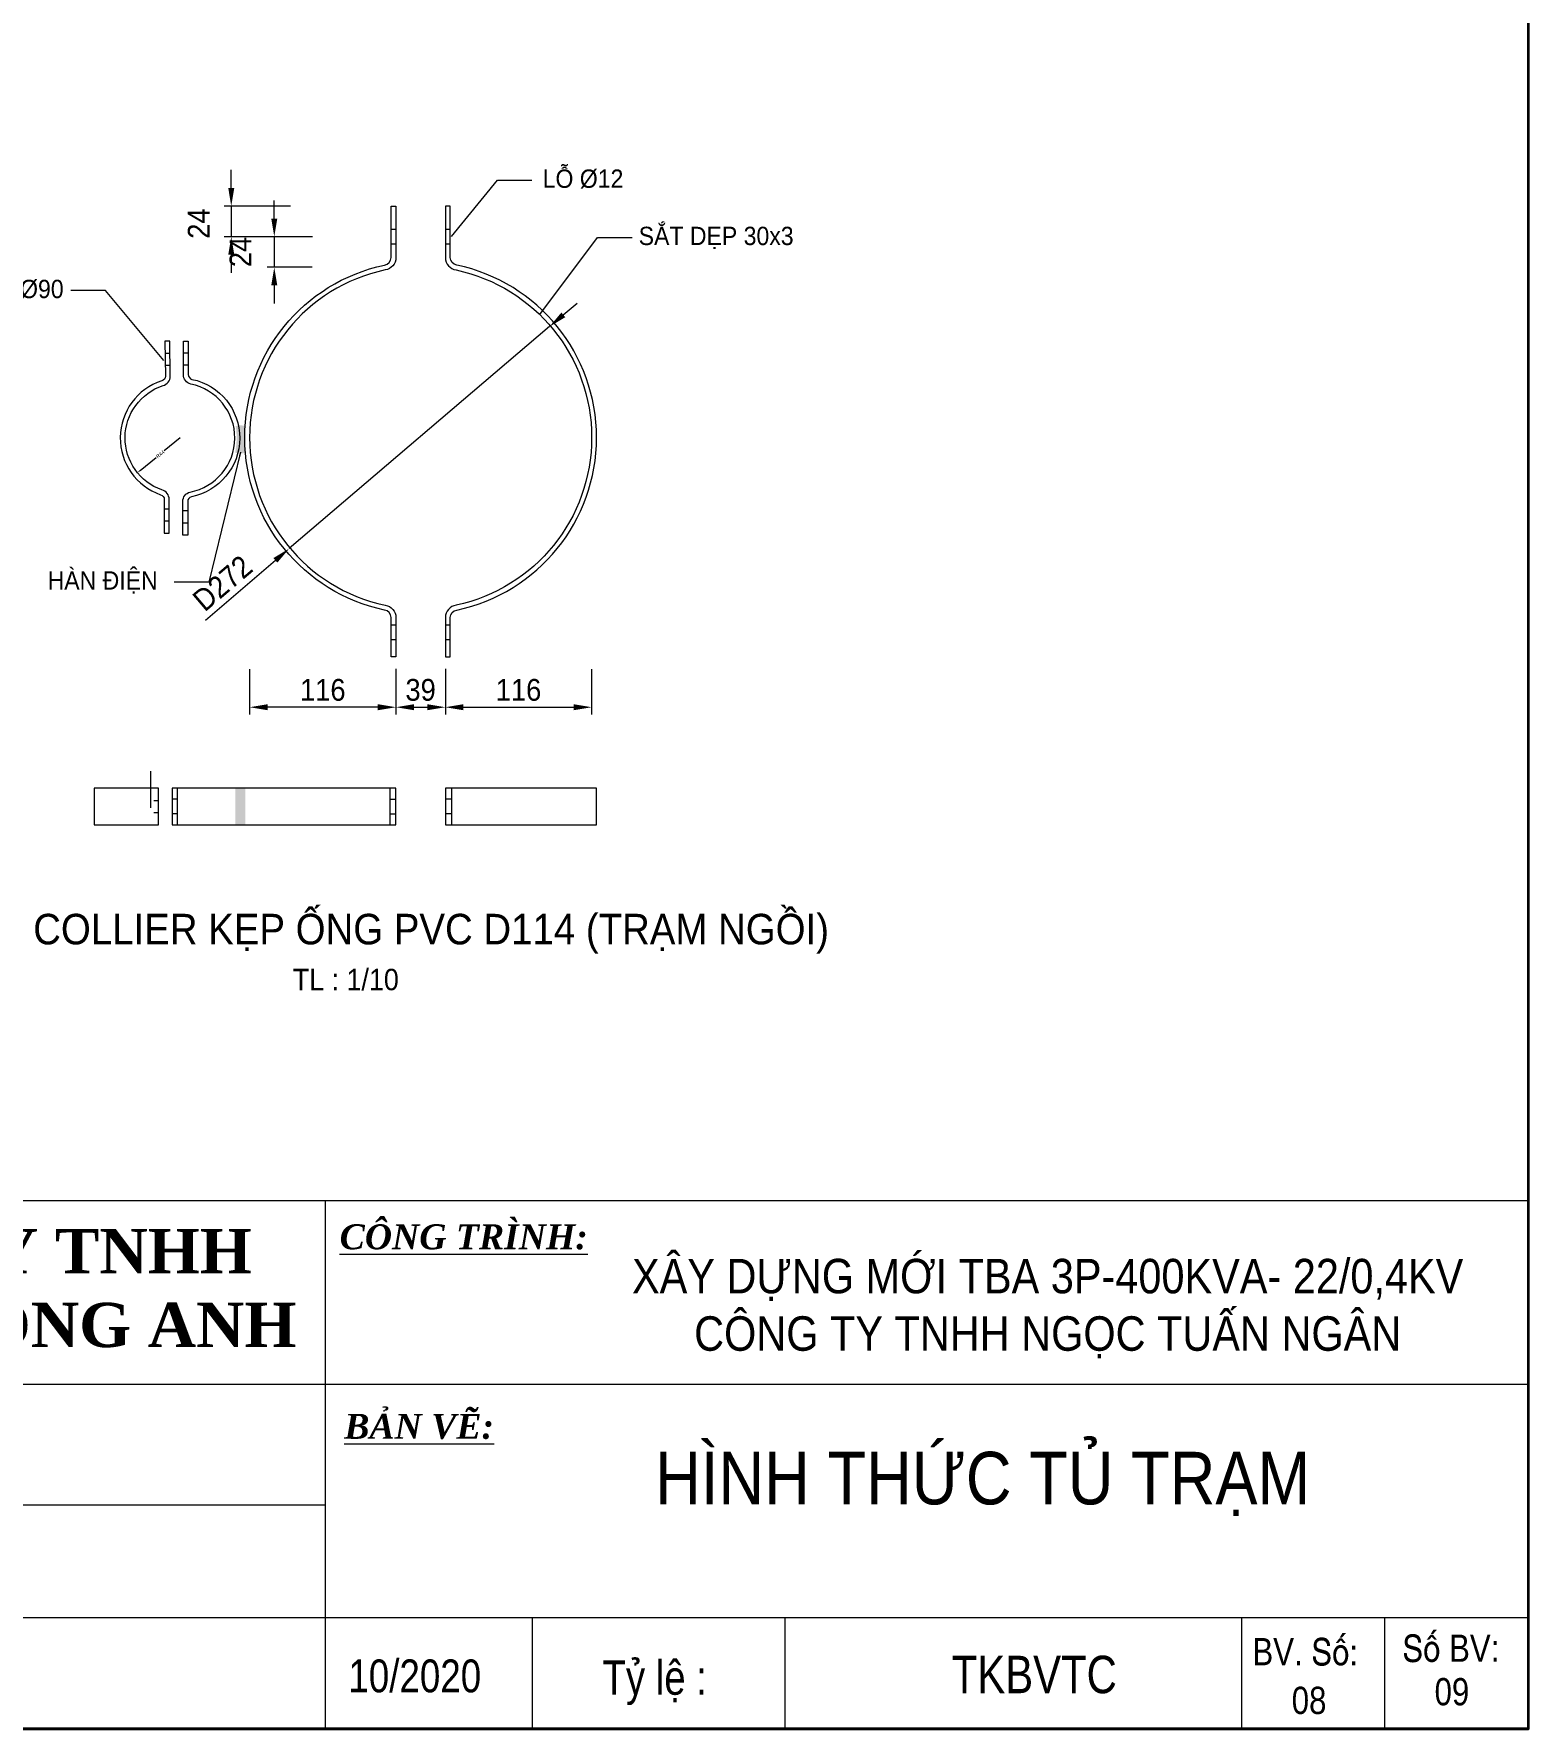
# Model space of a CAD drawing. Header units: millimetres. Extents: x -23083795 to 376618, y 113268 to 3804440.
# Drawn here: x 348394 to 354579, y 114394 to 121408 of the extents above; entities that cross this region are included whole.
import ezdxf
from ezdxf.enums import TextEntityAlignment as Align

# ---------------------------------------------------------------- set-up
doc = ezdxf.new("R2010")
doc.units = ezdxf.units.MM
doc.header["$LTSCALE"] = 6
for name, color, linetype, lineweight in [('Co ban', 3, 'Continuous', 13), ('DIM', 4, 'Continuous', 13), ('HTDLXDM', 220, 'Continuous', 30), ('Khung', 7, 'Continuous', 20), ('netlonkhungten', 32, 'Continuous', 35), ('Text', 7, 'Continuous', 13), ('Truc', 6, 'Continuous', 9)]:
    doc.layers.add(name, color=color, linetype=linetype, lineweight=lineweight)
doc.styles.add('ktenBCKT_6o$0$VN', font='arial.ttf')
doc.styles.add('VN', font='VHELVEN_0.TTF')
doc.styles.add('VNI-HELVE', font='VHELVEN_0.TTF', dxfattribs={"width": 0.9})
doc.styles.add('Vni-helvecondense', font='VHELVCN_1.TTF')
doc.styles.add('VNI-Time', font='VTIMESN_1.TTF', dxfattribs={"width": 0.9})
doc.dimstyles.new('D10', dxfattribs={"dimtxt": 15, "dimasz": 15, "dimexe": 5, "dimexo": 10, "dimgap": 5, "dimtad": 1, "dimtoh": 1, "dimdec": 0, "dimdsep": 46, "dimtxsty": 'VNI-HELVE', "dimcen": 250, "dimclrd": 256, "dimclre": 256, "dimclrt": 7, "dimadec": 0, "dimazin": 0, "dimtfac": 1, "dimtdec": 0, "dimtmove": 0, "dimatfit": 1, "dimfxl": 1, "dimtolj": 1, "dimtzin": 0, "dimlwd": -1, "dimlwe": -1, "dimarcsym": 0})
doc.dimstyles.new('D50', dxfattribs={"dimtxt": 60, "dimasz": 75, "dimexe": 30, "dimexo": 50, "dimgap": 25, "dimtad": 1, "dimdec": 0, "dimdsep": 46, "dimtxsty": 'VNI-HELVE', "dimcen": 0, "dimclrd": 256, "dimclre": 256, "dimclrt": 7, "dimadec": 0, "dimazin": 0, "dimtfac": 1, "dimtdec": 0, "dimtmove": 1, "dimatfit": 3, "dimfxl": 1, "dimtolj": 1, "dimtzin": 0, "dimlwd": -1, "dimlwe": -1, "dimarcsym": 0})

# ---------------------------------------------------------------- blocks, each defined once
blk = doc.blocks.new('*D191')
at = {"layer": 'Defpoints', "color": 0}
for p in [(349287.2, 118829.9), (349892.7, 118830.4), (349287.2, 118622)]:
    blk.add_point(p, dxfattribs=at)
at = {"layer": 'DIM'}
for p, q in [((349287.2, 118779.9), (349287.2, 118592)), ((349892.7, 118780.4), (349892.7, 118592)), ((349817.7, 118622), (349362.2, 118622))]:
    blk.add_line(p, q, dxfattribs=at)
for points in [[(349362.2, 118634.5), (349362.2, 118609.5), (349287.2, 118622)], [(349817.7, 118634.5), (349817.7, 118609.5), (349892.7, 118622)]]:
    blk.add_solid(points, dxfattribs=at)
at = {"layer": 'DIM', "color": 7, "insert": (349590, 118693.3), "char_height": 90, "attachment_point": 5, "style": 'VNI-HELVE'}
blk.add_mtext('\\A1;116', dxfattribs=at)
blk = doc.blocks.new('*D192')
at = {"layer": 'Defpoints', "color": 0}
for p in [(350097.3, 118830.4), (350702.9, 118829.9), (350702.9, 118622)]:
    blk.add_point(p, dxfattribs=at)
at = {"layer": 'DIM'}
for p, q in [((350097.3, 118780.4), (350097.3, 118592)), ((350702.9, 118779.9), (350702.9, 118592)), ((350172.3, 118622), (350627.9, 118622))]:
    blk.add_line(p, q, dxfattribs=at)
for points in [[(350172.3, 118634.5), (350172.3, 118609.5), (350097.3, 118622)], [(350627.9, 118634.5), (350627.9, 118609.5), (350702.9, 118622)]]:
    blk.add_solid(points, dxfattribs=at)
at = {"layer": 'DIM', "color": 7, "insert": (350400.1, 118693.3), "char_height": 90, "attachment_point": 5, "style": 'VNI-HELVE'}
blk.add_mtext('\\A1;116', dxfattribs=at)
blk = doc.blocks.new('*D193')
at = {"layer": 'Defpoints', "color": 0}
for p in [(349892.7, 118830.4), (350097.3, 118830.4), (350097.3, 118622)]:
    blk.add_point(p, dxfattribs=at)
at = {"layer": 'DIM'}
for p, q in [((349892.7, 118780.4), (349892.7, 118592)), ((350097.3, 118780.4), (350097.3, 118592)), ((349967.7, 118622), (350022.3, 118622))]:
    blk.add_line(p, q, dxfattribs=at)
for points in [[(349967.7, 118634.5), (349967.7, 118609.5), (349892.7, 118622)], [(350022.3, 118634.5), (350022.3, 118609.5), (350097.3, 118622)]]:
    blk.add_solid(points, dxfattribs=at)
at = {"layer": 'DIM', "color": 7, "insert": (349995, 118693.3), "char_height": 90, "attachment_point": 5, "style": 'VNI-HELVE'}
blk.add_mtext('\\A1;39', dxfattribs=at)
blk = doc.blocks.new('*D194')
at = {"layer": 'Defpoints', "color": 0}
for p in [(349597.6, 120568.7), (349389.3, 120442.3), (349595.8, 120442.3)]:
    blk.add_point(p, dxfattribs=at)
at = {"layer": 'DIM'}
for p, q in [((349389.3, 120643.7), (349389.3, 120718.7)), ((349547.6, 120568.7), (349359.3, 120568.7)), ((349389.3, 120568.7), (349389.3, 120442.3)), ((349545.8, 120442.3), (349359.3, 120442.3)), ((349389.3, 120367.3), (349389.3, 120292.3))]:
    blk.add_line(p, q, dxfattribs=at)
for points in [[(349376.8, 120643.7), (349401.8, 120643.7), (349389.3, 120568.7)], [(349376.8, 120367.3), (349401.8, 120367.3), (349389.3, 120442.3)]]:
    blk.add_solid(points, dxfattribs=at)
at = {"layer": 'DIM', "color": 7, "insert": (349249.3, 120505.5), "char_height": 90, "attachment_point": 5, "rotation": 90, "style": 'VNI-HELVE'}
blk.add_mtext('\\A1;24', dxfattribs=at)
blk = doc.blocks.new('*D195')
at = {"layer": 'Defpoints', "color": 0}
for p in [(349506, 120695.1), (349211.3, 120568.7), (349504.2, 120568.7)]:
    blk.add_point(p, dxfattribs=at)
at = {"layer": 'DIM'}
for p, q in [((349211.3, 120770.1), (349211.3, 120845.1)), ((349456, 120695.1), (349181.3, 120695.1)), ((349211.3, 120695.1), (349211.3, 120568.7)), ((349454.2, 120568.7), (349181.3, 120568.7)), ((349211.3, 120493.7), (349211.3, 120418.7))]:
    blk.add_line(p, q, dxfattribs=at)
for points in [[(349198.8, 120770.1), (349223.8, 120770.1), (349211.3, 120695.1)], [(349198.8, 120493.7), (349223.8, 120493.7), (349211.3, 120568.7)]]:
    blk.add_solid(points, dxfattribs=at)
at = {"layer": 'DIM', "color": 7, "insert": (349076.5, 120622.9), "char_height": 90, "attachment_point": 5, "rotation": 90, "style": 'VNI-HELVE'}
blk.add_mtext('\\A1;24', dxfattribs=at)
blk = doc.blocks.new('*D196')
at = {"layer": 'Defpoints', "color": 0}
for p in [(350528.5, 120196.6), (349451, 119278.4)]:
    blk.add_point(p, dxfattribs=at)
at = {"layer": 'DIM'}
for p, q in [((350585.6, 120245.2), (350642.6, 120293.9)), ((350528.5, 120196.6), (349451, 119278.4)), ((349104.1, 118982.7), (349393.9, 119229.7))]:
    blk.add_line(p, q, dxfattribs=at)
for points in [[(350577.5, 120254.8), (350593.7, 120235.7), (350528.5, 120196.6)], [(349385.8, 119239.2), (349402, 119220.2), (349451, 119278.4)]]:
    blk.add_solid(points, dxfattribs=at)
at = {"layer": 'DIM', "color": 7, "insert": (349174.9, 119135.3), "char_height": 90, "attachment_point": 5, "rotation": 40.4371, "style": 'VNI-HELVE'}
blk.add_mtext('\\A1;{\\fArial|b0|i0|c0|p34;D272}', dxfattribs=at)
blk = doc.blocks.new('*D197')
at = {"layer": 'Defpoints', "color": 0}
for p in [(348999.9, 119735.9), (348822.9, 119592.2)]:
    blk.add_point(p, dxfattribs=at)
at = {"layer": 'DIM'}
for p, q in [((348999.9, 119735.9), (348934.2, 119682.5)), ((348834.5, 119601.7), (348900.3, 119655.1))]:
    blk.add_line(p, q, dxfattribs=at)
blk.add_solid([(348832.9, 119603.6), (348836.1, 119599.8), (348822.9, 119592.2)], dxfattribs=at)
at = {"layer": 'DIM', "color": 7, "insert": (348917.2, 119668.8), "char_height": 15, "attachment_point": 5, "rotation": 39.05217, "style": 'VNI-HELVE'}
blk.add_mtext('\\A1;R44', dxfattribs=at)

msp = doc.modelspace()

# ---------------------------------------------------------------- hatches: boundary and pattern name
at = {"layer": 'Truc'}
for points in [[(349268.49911, 119784.86894, 0.1701402436), (349229.79856, 119784.89943, -0.0893137641), (349227.15967, 119675.42424, 0.1879808408), (349269.65094, 119674.8786, -0.0377571768)], [(349269.6772, 118287.28389), (349227.69247, 118287.28389), (349227.69247, 118135.60473), (349269.6772, 118135.60473)]]:
    msp.add_hatch(color=256, dxfattribs=at).paths.add_polyline_path(points)

# ---------------------------------------------------------------- linework, layer by layer
at = {"layer": 'Co ban'}
for p, q in [((349892.72336, 120599.02522), (349872.47262, 120599.02522)), ((350117.53763, 120599.02522), (350097.28689, 120599.02522)), ((349892.72336, 120538.35356), (349872.47262, 120538.35356)), ((350117.53763, 120538.35356), (350097.28689, 120538.35356)), ((348936.84383, 120087.25124), (348957.09458, 120087.25124)), ((349033.59448, 120087.25124), (349013.34373, 120087.25124)), ((348936.84383, 120036.69152), (348957.09458, 120036.69152)), ((349033.59448, 120036.69152), (349013.34373, 120036.69152)), ((348934.198, 119443.04044), (348954.44874, 119443.04044)), ((349030.90636, 119434.545), (349010.65562, 119434.545)), ((348934.198, 119392.48072), (348954.44874, 119392.48072)), ((349030.90636, 119383.98528), (349010.65562, 119383.98528)), ((349892.72336, 118961.90524), (349872.47262, 118961.90524)), ((350117.53763, 118961.90524), (350097.28689, 118961.90524)), ((349892.72336, 118901.23358), (349872.47262, 118901.23358)), ((350117.53763, 118901.23358), (350097.28689, 118901.23358)), ((348890.13851, 118236.72417), (348910.3624, 118236.72417)), ((348890.13851, 118186.16445), (348910.3624, 118186.16445)), ((348986.88915, 118241.78014), (348966.66527, 118241.78014)), ((348986.88915, 118181.10848), (348966.66527, 118181.10848)), ((349867.4435, 118241.78014), (349892.72336, 118241.78014)), ((349867.4435, 118181.10848), (349892.72336, 118181.10848)), ((350122.59361, 118241.78014), (350097.31374, 118241.78014)), ((350122.59361, 118181.10848), (350097.31374, 118181.10848))]:
    msp.add_line(p, q, dxfattribs=at)
for points in [[(349892.72336, 120695.08869), (349892.72336, 120482.25083, -0.3747821398), (349848.02673, 120430.99643, 0.8087074699), (349848.02673, 119043.98251, -0.3747821398), (349892.72336, 118992.7281), (349892.72336, 118830.44997), (349872.49947, 118830.44997), (349872.49947, 118992.7281, 0.3747821398), (349845.27518, 119023.94667, -0.8104862146), (349845.27518, 120451.03226, 0.3747821398), (349872.49947, 120482.25083), (349872.49947, 120695.08869)], [(350097.31374, 120695.08869), (350097.31374, 120482.25083, 0.3747821398), (350142.01038, 120430.99643, -0.8087074699), (350142.01038, 119043.98251, 0.3747821398), (350097.31374, 118992.7281), (350097.31374, 118830.44997), (350117.53763, 118830.44997), (350117.53763, 118992.7281, -0.3747821398), (350144.76193, 119023.94667, 0.8104862146), (350144.76193, 120451.03226, -0.3747821398), (350117.53763, 120482.25083), (350117.53763, 120695.08869)], [(348936.84383, 120136.97608), (348938.85016, 119991.68687, -0.3416898205), (348923.7039, 119972.11078, 0.7207198993), (348919.05174, 119501.27824, -0.3416898205), (348934.198, 119481.70215), (348934.17114, 119341.921), (348954.39503, 119341.921), (348954.42189, 119481.70215, 0.3416898205), (348924.12937, 119520.85433, -0.7159103832), (348928.78153, 119952.53469, 0.3416898205), (348959.07404, 119991.68687), (348957.06772, 120136.97608)], [(349033.59448, 120136.97608), (349033.59448, 119998.0298, 0.3416898205), (349048.74073, 119978.45371, -0.8184989986), (349046.05262, 119492.78281, 0.3416898205), (349030.90636, 119473.20672), (349030.87951, 119333.42556), (349010.65562, 119333.42556), (349010.68247, 119473.20672, -0.3416898205), (349040.97498, 119512.3589, 0.8224249345), (349043.6631, 119958.87762, -0.3416898205), (349013.37059, 119998.0298), (349013.37059, 120136.97608)]]:
    msp.add_lwpolyline(points, format="xyb", close=True, dxfattribs=at)
for points in [[(348877.27021, 118358.00023), (348877.27021, 118206.32107)], [(348986.88915, 118287.28389), (348986.88915, 118135.60473)], [(349867.4435, 118287.28389), (349867.4435, 118135.60473)], [(350122.59361, 118287.28389), (350122.59361, 118135.60473)]]:
    msp.add_lwpolyline(points, dxfattribs=at)
for points in [[(348643.62372, 118135.60473), (348910.3624, 118135.60473), (348910.3624, 118287.28389), (348643.62372, 118287.28389)], [(348966.66527, 118135.60473), (349892.72336, 118135.60473), (349892.72336, 118287.28389), (348966.66527, 118287.28389)], [(350097.31374, 118135.60473), (350723.07853, 118135.60473), (350723.07853, 118287.28389), (350097.31374, 118287.28389)]]:
    msp.add_lwpolyline(points, close=True, dxfattribs=at)
at = {"layer": 'Khung'}
for points in [[(354578.63975, 114399.52338), (354578.63975, 116579.43536), (345789.26319, 116579.43536), (345789.26319, 114399.52338)], [(349599.7958, 116579.43536), (349599.7958, 114399.52338)], [(345789.26319, 115821.66543), (354578.63975, 115821.66543)], [(345789.26319, 115321.7981), (349599.7958, 115321.7981)], [(345800.2886, 114855.42437), (354578.63975, 114855.42437)], [(350457.11221, 114855.42437), (350457.11221, 114399.52338)], [(351501.74105, 114855.42437), (351501.74105, 114399.52338)], [(353392.63242, 114855.42437), (353392.63242, 114399.52338)], [(353984.4247, 114855.42437), (353984.4247, 114399.52338)], [(345789.26319, 114399.52338), (354578.63975, 114399.52338)]]:
    msp.add_lwpolyline(points, dxfattribs=at)
at = {"layer": 'netlonkhungten'}
for points in [[(334738.27831, 128766.5771), (354578.63975, 128766.5771), (354578.63975, 114394.41284), (334738.27831, 114394.41284)], [(334744.38304, 128762.1549), (354578.63975, 128762.1549), (354578.63975, 114394.41284), (334744.38304, 114394.41284)]]:
    msp.add_lwpolyline(points, close=True, dxfattribs=at)

# ---------------------------------------------------------------- texts
at = {"layer": 'HTDLXDM', "attachment_point": 2, "style": 'VNI-Time'}
for s, insert, char_height, width in [('XAÂY DÖÏNG MÔÙI TBA 3P-400KVA- 22/0,4KV\\PCOÂNG TY TNHH NGOÏC TUAÁN NGAÂN', (352590.24757, 116339.84224), 142.5706587, 5497.6144038), ('HÌNH THÖÙC TUÛ TRAÏM', (352321.50137, 115541.50869), 217.5937038, 8390.5502833)]:
    msp.add_mtext(s, dxfattribs=dict(at, insert=insert, char_height=char_height, width=width))
at = {"layer": 'Text', "style": 'VNI-HELVE', "width": 0.9}
for s, height, p in [('LOÃ Þ12', 75.839581, (350667.1431, 120770.81284)), ('LOÃ Þ90', 75.839581, (348350.56305, 120314.47373)), ('CHI TIEÁT COLLIER KEÏP OÁNG PVC D114 (TRAÏM NGOÀI)', 126.3993012, (349685.27172, 117640.84007)), ('TL : 1/10', 88.479511, (349685.27172, 117451.23631))]:
    msp.add_text(s, height=height, dxfattribs=at).set_placement(p, align=Align.CENTER)
for s, height, p in [('SAÉT DEÏP 30x3', 75.8395807, (350897.51446, 120533.92033)), ('HAØN ÑIEÄN', 75.839581, (348451.19572, 119108.54106))]:
    msp.add_text(s, height=height, dxfattribs=at).set_placement(p)
at = {"layer": 'Text', "style": 'Vni-helvecondense'}
for s, p in [('BV. Soá: ', (353437.55216, 114658.42505)), (' Soá BV: ', (354022.37975, 114672.71369))]:
    msp.add_text(s, height=112.701138, dxfattribs=at).set_placement(p)
for s, p in [('09', (354263.35299, 114492.87674)), ('08', (353672.08485, 114456.87731))]:
    msp.add_text(s, height=112.701138, dxfattribs=at).set_placement(p, align=Align.CENTER)
at = {"layer": 'Text'}
for s, insert, char_height, width, attachment_point, style in [('{\\fTimes New Roman|b1|i0|c0|p18;CÔNG TY TNHH\\PTRANG SONG ANH}', (348212.30172, 116463.63467), 183.2195065, 3215.5023387, 2, 'VN'), ('{\\fTimes New Roman|b1|i1|c0|p18;\\LCÔNG TRÌNH: }', (350173.5462, 116430.05702), 103.3142578, 4509.6998917, 5, 'ktenBCKT_6o$0$VN'), ('{\\fTimes New Roman|b1|i1|c0|p18;\\LBẢN VẼ: }', (349988.99587, 115645.80871), 103.3142578, 4509.6998917, 5, 'ktenBCKT_6o$0$VN'), ('{\\W0.8;10\\fArial|b0|i0|c238|p34;/20\\fArial|b0|i0|c0|p34;20}', (349695.9101, 114613.56373), 136.078868, 873.0780987, 4, 'VN'), ('{\\fArial|b0|i0|c238|p34;\\W0.8;T\\fArial|b0|i0|c0|p34;ỷ lệ : }', (350747.8225, 114586.05196), 142.0571044, 1585.0883551, 4, 'VN'), ('{\\W0.8;TKBVTC}', (352193.30221, 114619.28573), 154.9713867, 1440.9894137, 4, 'VN')]:
    msp.add_mtext(s, dxfattribs=dict(at, insert=insert, char_height=char_height, width=width, attachment_point=attachment_point, style=style))

# ---------------------------------------------------------------- dimensions: what is measured, and where the dimension line sits
at = {"layer": 'DIM'}
for base, p1, p2, picture, middle in [((349211.27763, 120568.68939), (349506.00007, 120695.08869), (349504.19879, 120568.68939), '*D195', (349146.48615, 120622.91454)), ((349389.28038, 120442.29009), (349597.62221, 120568.68939), (349595.82093, 120442.29009), '*D194', (349319.29753, 120505.48974))]:
    dim = msp.add_linear_dim(base=base, p1=p1, p2=p2, angle=90, text='24', dimstyle='D50', override={"dimtxt": 90}, dxfattribs=at)
    dim.commit()
    dim.dimension.update_dxf_attribs({"geometry": picture, "text_midpoint": middle, "dimtype": 160})
dim = msp.add_diameter_dim_2p(p1=(350528.47785, 120196.60104), p2=(349450.98356, 119278.37789), text='{\\fArial|b0|i0|c0|p34;D272}', dimstyle='D50', override={"dimtxt": 90}, dxfattribs=at)
dim.commit()
dim.dimension.update_dxf_attribs({"geometry": '*D196', "text_midpoint": (349174.91135, 119135.32552)})
dim = msp.add_radius_dim(center=(348999.93959, 119735.90259), mpoint=(348822.86581, 119592.24391), text='R44', dimstyle='D10', override={"dimtad": 0, "dimatfit": 2}, dxfattribs=at)
dim.commit()
dim.dimension.update_dxf_attribs({"geometry": '*D197', "text_midpoint": (348917.22699, 119668.79846)})
dim = msp.add_linear_dim(base=(349287.18247, 118622.04825), p1=(349892.72336, 118830.44997), p2=(349287.18247, 118829.91019), angle=180, text='116', dimstyle='D50', override={"dimtxt": 90}, dxfattribs=at)
dim.commit()
dim.dimension.update_dxf_attribs({"geometry": '*D191', "text_midpoint": (349589.95291, 118693.30173)})
for base, p1, p2, text, picture, middle in [((350097.31374, 118622.04825), (349892.72336, 118830.44997), (350097.31374, 118830.44997), '39', '*D193', (349995.01855, 118693.30173)), ((350702.85464, 118622.04825), (350097.31374, 118830.44997), (350702.85464, 118829.91019), '116', '*D192', (350400.08419, 118693.30173))]:
    dim = msp.add_linear_dim(base=base, p1=p1, p2=p2, text=text, dimstyle='D50', override={"dimtxt": 90}, dxfattribs=at)
    dim.commit()
    dim.dimension.update_dxf_attribs({"geometry": picture, "text_midpoint": middle})

# ---------------------------------------------------------------- leaders
for points in [[(350123.367, 120569.57055), (350312.6488, 120802.3195), (350455.9064, 120802.3195)], [(350488.20039, 120247.10183), (350727.24989, 120565.427), (350870.50749, 120565.427)], [(348932.16798, 120056.71047), (348690.41757, 120345.9804), (348547.15997, 120345.9804)], [(349248.8721, 119677.55742), (349118.70642, 119140.04773), (348975.44882, 119140.04773)]]:
    msp.add_leader(points, dimstyle='D10', dxfattribs=at)

doc.saveas('drawing.dxf')
